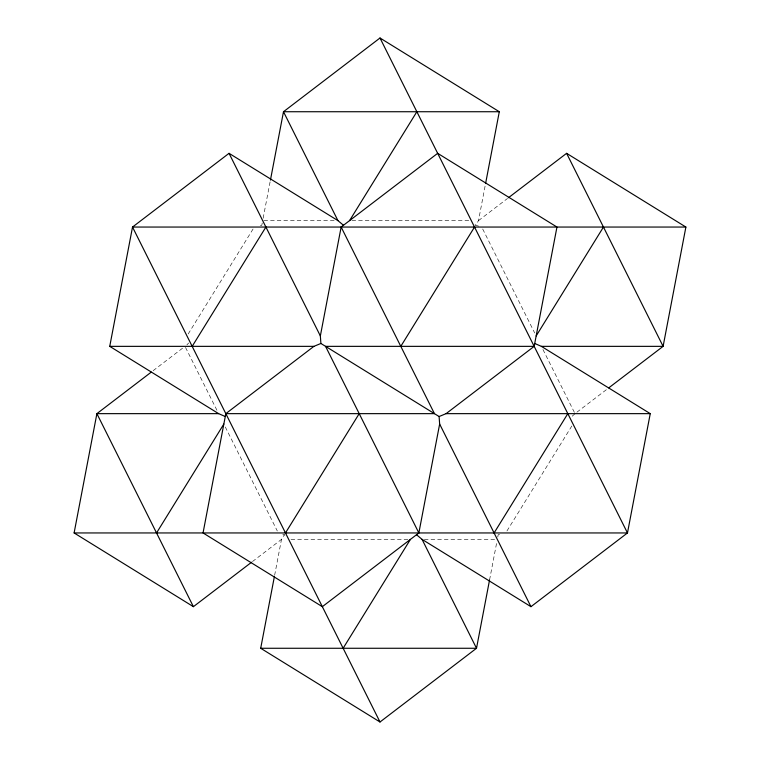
<?xml version="1.0" encoding="UTF-8"?>
<svg xmlns="http://www.w3.org/2000/svg" width="760" height="760" viewBox="0 0 760 760"><rect width="100%" height="100%" fill="white"/><g stroke="black" fill="none" stroke-linecap="round" stroke-linejoin="round"><path stroke-width="0.57" stroke-dasharray="3.8 2.85" d="M262.248 222.946L261.801 225.273L258.505 226.052M263.131 218.3L270.437 180.072M274.635 575.292L281.495 539.381L284.373 534.726L281.323 533.833M478.676 226.166L475.627 225.273L478.505 220.618L485.431 184.319M489.564 579.928L496.869 541.7M497.752 537.054L498.199 534.726L501.495 533.947M188.176 334.001L253.061 228.998M506.929 531.003L571.824 425.999M153.121 370.69L183.112 347.785M186.865 344.916L188.641 343.007M478.505 220.618L507.556 198.427M252.444 561.573L281.495 539.381M575.016 413.649L571.358 416.993M576.887 412.214L606.879 389.31M263.863 220.618L335.578 220.618M351.909 220.618L468.967 220.618M291.013 539.381L408.11 539.381M424.346 539.381L496.166 539.381M475.085 224.694L475.627 225.273M284.373 534.726L284.915 535.306M482.695 228.998L534.707 333.022M542.944 349.505L574.494 412.594M185.506 347.405L217.056 410.495M225.292 426.977L277.305 531.003"/><path stroke-width="1.14" d="M251.512 562.286L193.401 606.679L74.109 532.95L96.89 413.649L151.25 372.124M225.273 416.527L218.633 413.649L109.744 346.351L132.525 227.05L229.045 153.32L337.934 220.618L343.472 225.273M320.901 343.472L313.918 346.351L225.825 413.649L203.043 532.95L322.335 606.679L418.855 532.95L439.651 424.061L439.099 416.527L320.901 343.472L320.349 335.939L341.145 227.05L437.665 153.32L556.957 227.05L534.175 346.351L446.082 413.649L439.099 416.527M270.437 180.072L283.49 111.729L380 38L499.301 111.729L485.583 183.549M489.564 579.928L476.51 648.27L380 722L260.699 648.27L274.417 576.45M534.726 343.472L541.367 346.351L650.256 413.649L627.475 532.95L530.955 606.679L422.066 539.381L416.527 534.726M508.487 197.714L566.599 153.32L685.89 227.05L663.109 346.351L608.75 387.875M192.175 346.351L265.905 227.05M156.541 532.95L223.839 424.061M349.572 220.618L416.869 111.729M285.475 532.95L359.204 413.649M400.795 346.351L474.525 227.05M343.13 648.27L410.428 539.381M536.161 335.939L603.459 227.05M494.095 532.95L567.825 413.649M499.301 111.729L283.49 111.729L337.934 220.618M685.89 227.05L132.525 227.05L380 722M109.744 346.351L313.918 346.351M534.175 346.351L325.555 346.351L418.855 532.95M541.367 346.351L663.109 346.351L566.599 153.32M218.633 413.649L96.89 413.649L193.401 606.679M225.825 413.649L434.445 413.649L341.145 227.05M446.082 413.649L650.256 413.649M74.109 532.95L627.475 532.95L380 38M260.699 648.27L476.51 648.27L422.066 539.381M439.651 424.061L530.955 606.679M229.045 153.32L320.349 335.939"/></g></svg>
